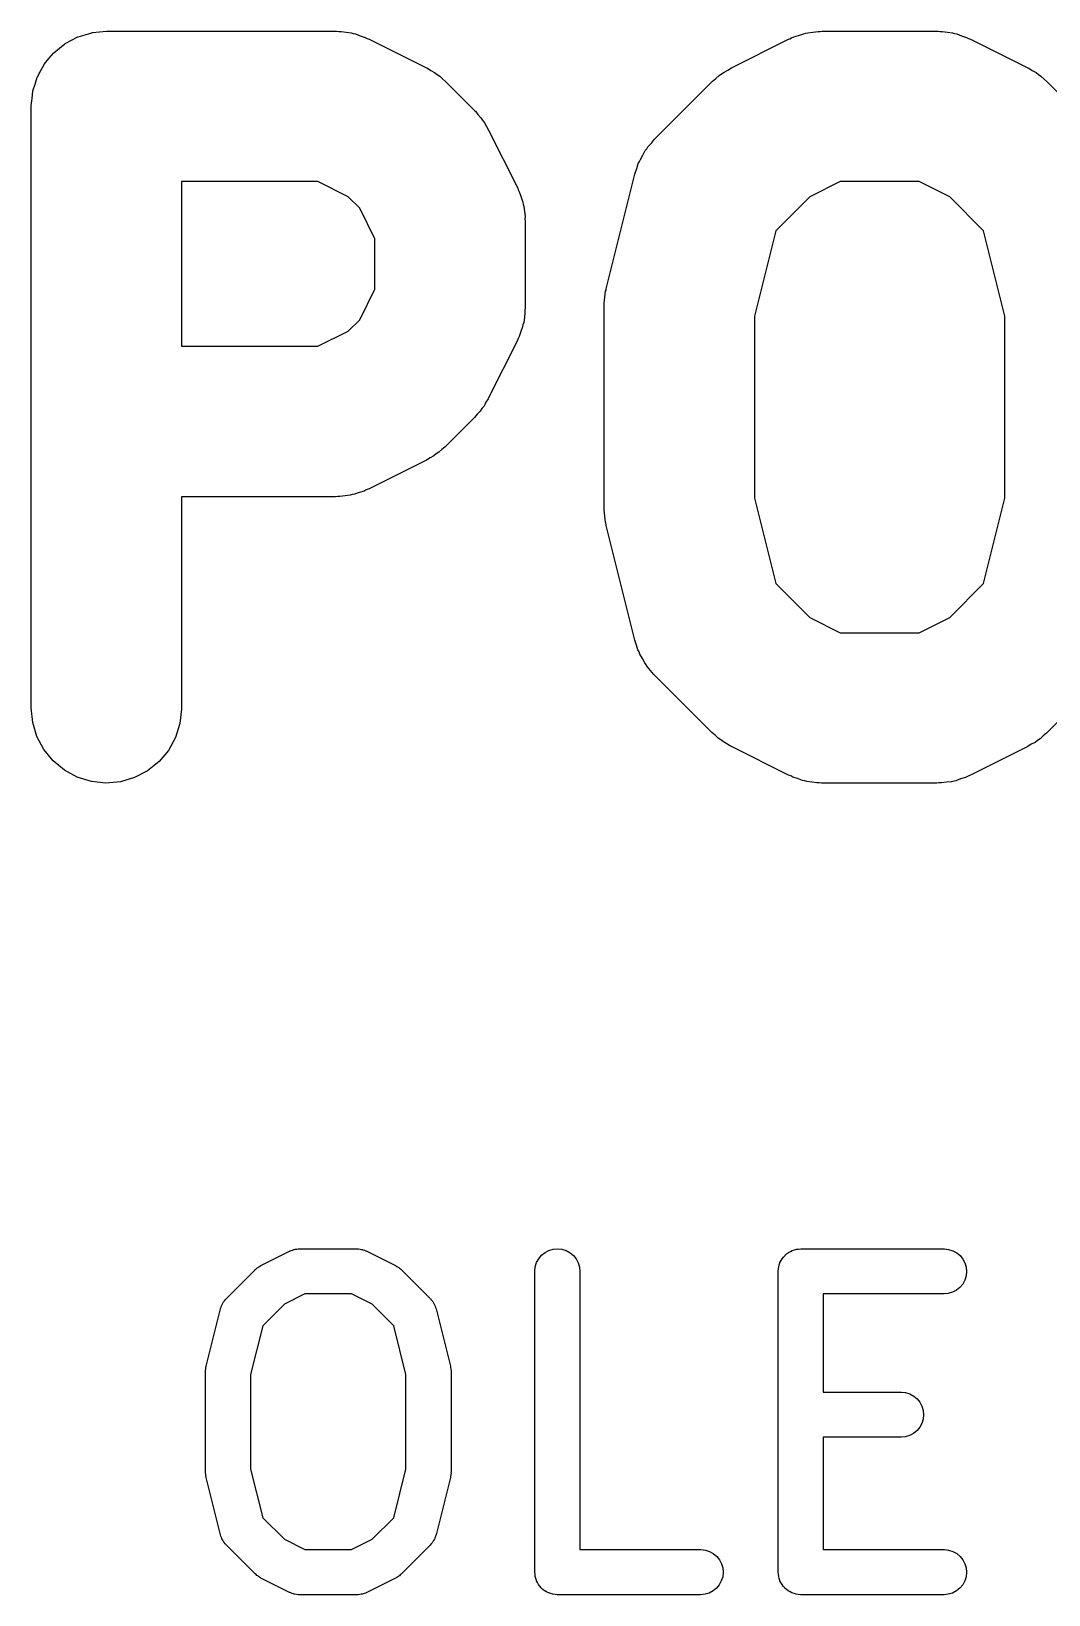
# Model space of a CAD drawing. Extents: x 84.8 to 173.4, y -140 to -47.1.
# Drawn here: x 98.51 to 101.89, y -64.56 to -59.36 of the extents above; entities that cross this region are included whole.
import ezdxf

# ---------------------------------------------------------------- set-up
doc = ezdxf.new("R2010")
doc.units = 0
doc.header["$MEASUREMENT"] = 0
doc.layers.add('BLACK', color=7, linetype='CONTINUOUS')

msp = doc.modelspace()

# ---------------------------------------------------------------- linework, layer by layer
at = {"layer": 'BLACK', "linetype": 'CONTINUOUS'}
for p, q in [((98.6881, -59.3723), (98.7107, -59.3655)), ((98.7107, -59.3655), (98.7116, -59.3654)), ((98.7116, -59.3654), (98.7124, -59.3652)), ((98.7124, -59.3652), (98.7358, -59.3631)), ((98.7358, -59.3631), (98.7592, -59.3608)), ((98.7592, -59.3608), (99.5211, -59.3608)), ((99.5211, -59.3608), (99.5246, -59.3608)), ((99.5246, -59.3608), (99.5319, -59.3616)), ((99.5319, -59.3616), (99.5393, -59.3614)), ((99.5393, -59.3614), (99.5561, -59.3643)), ((99.5561, -59.3643), (99.5731, -59.3662)), ((99.5731, -59.3662), (99.5801, -59.3684)), ((101.077, -59.3688), (101.085, -59.3676)), ((101.085, -59.3676), (101.092, -59.3655)), ((101.092, -59.3655), (101.109, -59.3639)), ((101.109, -59.3639), (101.126, -59.3612)), ((101.126, -59.3612), (101.133, -59.3615)), ((101.133, -59.3615), (101.14, -59.3608)), ((101.14, -59.3608), (101.521, -59.3608)), ((101.521, -59.3608), (101.525, -59.3608)), ((101.525, -59.3608), (101.532, -59.3616)), ((101.532, -59.3616), (101.539, -59.3614)), ((101.539, -59.3614), (101.556, -59.3643)), ((101.556, -59.3643), (101.573, -59.3662)), ((101.573, -59.3662), (101.58, -59.3684)), ((98.5843, -59.4321), (98.6026, -59.4174)), ((98.6026, -59.4174), (98.6209, -59.4025)), ((98.6209, -59.4025), (98.6217, -59.4021)), ((98.6217, -59.4021), (98.6223, -59.4016)), ((98.6223, -59.4016), (98.6432, -59.3907)), ((98.6432, -59.3907), (98.664, -59.3796)), ((98.664, -59.3796), (98.6648, -59.3794)), ((98.6648, -59.3794), (98.6656, -59.379)), ((98.6656, -59.379), (98.6881, -59.3723)), ((99.5801, -59.3684), (99.5874, -59.3697)), ((99.5874, -59.3697), (99.6033, -59.3758)), ((99.6033, -59.3758), (99.6196, -59.381)), ((99.6196, -59.381), (99.6261, -59.3845)), ((99.6261, -59.3845), (99.6329, -59.3872)), ((99.6329, -59.3872), (99.8234, -59.4824)), ((100.838, -59.4824), (101.028, -59.3872)), ((101.028, -59.3872), (101.032, -59.3856)), ((101.032, -59.3856), (101.038, -59.3831)), ((101.038, -59.3831), (101.045, -59.3796)), ((101.045, -59.3796), (101.061, -59.3747)), ((101.061, -59.3747), (101.077, -59.3688)), ((101.58, -59.3684), (101.587, -59.3697)), ((101.587, -59.3697), (101.603, -59.3758)), ((101.603, -59.3758), (101.62, -59.381)), ((101.62, -59.381), (101.626, -59.3845)), ((101.626, -59.3845), (101.633, -59.3872)), ((101.633, -59.3872), (101.823, -59.4824)), ((98.5408, -59.4917), (98.552, -59.471)), ((98.552, -59.471), (98.5525, -59.4703)), ((98.5525, -59.4703), (98.553, -59.4695)), ((98.553, -59.4695), (98.5681, -59.4515)), ((98.5681, -59.4515), (98.5831, -59.4334)), ((98.5831, -59.4334), (98.5838, -59.4328)), ((98.5838, -59.4328), (98.5843, -59.4321)), ((98.5218, -59.5364), (98.5288, -59.5139)), ((98.5288, -59.5139), (98.5292, -59.5131)), ((98.5292, -59.5131), (98.5295, -59.5123)), ((98.5295, -59.5123), (98.5408, -59.4917)), ((99.8234, -59.4824), (99.8265, -59.484)), ((99.8265, -59.484), (99.8383, -59.4916)), ((99.8383, -59.4916), (99.8507, -59.4983)), ((99.8507, -59.4983), (99.8587, -59.5049)), ((99.8587, -59.5049), (99.8675, -59.5105)), ((99.8675, -59.5105), (99.8775, -59.5203)), ((99.8775, -59.5203), (99.8884, -59.5292)), ((100.775, -59.5268), (100.786, -59.518)), ((100.786, -59.518), (100.797, -59.5084)), ((100.797, -59.5084), (100.805, -59.5028)), ((100.805, -59.5028), (100.814, -59.4963)), ((100.814, -59.4963), (100.826, -59.4899)), ((100.826, -59.4899), (100.838, -59.4824)), ((101.823, -59.4824), (101.827, -59.484)), ((101.827, -59.484), (101.838, -59.4916)), ((101.838, -59.4916), (101.851, -59.4983)), ((101.851, -59.4983), (101.859, -59.5049)), ((101.859, -59.5049), (101.867, -59.5105)), ((101.867, -59.5105), (101.878, -59.5203)), ((101.878, -59.5203), (101.888, -59.5292)), ((98.5119, -59.5839), (98.5143, -59.5605)), ((98.5143, -59.5605), (98.5146, -59.5597)), ((98.5146, -59.5597), (98.5147, -59.5588)), ((98.5147, -59.5588), (98.5218, -59.5364)), ((99.8884, -59.5292), (99.9836, -59.6245)), ((100.582, -59.7197), (100.773, -59.5292)), ((100.773, -59.5292), (100.775, -59.5268)), ((101.888, -59.5292), (102.079, -59.7197)), ((98.5092, -59.609), (98.5093, -59.6073)), ((98.5092, -59.6091), (98.5092, -59.609)), ((98.5092, -59.609), (98.5092, -59.609)), ((98.5092, -59.6108), (98.5092, -59.6091)), ((98.5092, -61.6108), (98.5092, -59.6108)), ((98.5093, -59.6073), (98.5119, -59.5839)), ((99.9836, -59.6245), (99.9861, -59.6269)), ((99.9861, -59.6269), (99.9948, -59.6379)), ((99.9948, -59.6379), (100.004, -59.6481)), ((100.004, -59.6481), (100.01, -59.6569)), ((100.01, -59.6569), (100.017, -59.6651)), ((100.017, -59.6651), (100.023, -59.6775)), ((100.023, -59.6775), (100.03, -59.6894)), ((100.03, -59.6894), (100.126, -59.8799)), ((100.572, -59.7328), (100.582, -59.7197)), ((100.535, -59.7867), (100.543, -59.7723)), ((100.543, -59.7723), (100.551, -59.7574)), ((100.551, -59.7574), (100.556, -59.7516)), ((100.556, -59.7516), (100.56, -59.7452)), ((100.56, -59.7452), (100.572, -59.7328)), ((100.421, -60.2168), (100.517, -59.8358)), ((100.517, -59.8358), (100.518, -59.8325)), ((100.518, -59.8325), (100.523, -59.8166)), ((100.523, -59.8166), (100.528, -59.8004)), ((100.528, -59.8004), (100.532, -59.7938)), ((100.532, -59.7938), (100.535, -59.7867)), ((99.0092, -59.8608), (99.0092, -60.4084)), ((99.4621, -59.8608), (99.0092, -59.8608)), ((99.5635, -59.9115), (99.4621, -59.8608)), ((100.126, -59.8799), (100.127, -59.883)), ((100.127, -59.883), (100.13, -59.89)), ((101.199, -59.8608), (101.098, -59.9115)), ((101.462, -59.8608), (101.199, -59.8608)), ((101.564, -59.9115), (101.462, -59.8608)), ((99.6014, -59.9493), (99.5635, -59.9115)), ((100.13, -59.89), (100.133, -59.8964)), ((100.133, -59.8964), (100.138, -59.9128)), ((100.138, -59.9128), (100.144, -59.9288)), ((100.144, -59.9288), (100.145, -59.9361)), ((100.145, -59.9361), (100.147, -59.9432)), ((101.098, -59.9115), (100.985, -60.0243)), ((101.676, -60.0243), (101.564, -59.9115)), ((99.6521, -60.0507), (99.6014, -59.9493)), ((100.147, -59.9432), (100.149, -59.9602)), ((100.149, -59.9602), (100.152, -59.977)), ((100.152, -59.977), (100.151, -59.9844)), ((100.151, -59.9844), (100.152, -59.9917)), ((100.152, -59.9917), (100.152, -60.2774)), ((100.985, -60.0243), (100.914, -60.3082)), ((101.747, -60.3082), (101.676, -60.0243)), ((99.6521, -60.2184), (99.6521, -60.0507)), ((99.6014, -60.3198), (99.6521, -60.2184)), ((100.414, -60.2651), (100.417, -60.2453)), ((100.417, -60.2453), (100.419, -60.2254)), ((100.419, -60.2254), (100.421, -60.2212)), ((100.421, -60.2212), (100.421, -60.2168)), ((100.151, -60.2956), (100.149, -60.3124)), ((100.152, -60.2809), (100.151, -60.2882)), ((100.151, -60.2882), (100.151, -60.2956)), ((100.152, -60.2774), (100.152, -60.2809)), ((100.415, -60.2695), (100.414, -60.2651)), ((100.414, -60.2739), (100.415, -60.2695)), ((100.414, -60.2774), (100.414, -60.2739)), ((100.414, -60.9441), (100.414, -60.2774)), ((99.5635, -60.3577), (99.6014, -60.3198)), ((100.143, -60.3437), (100.137, -60.3596)), ((100.144, -60.3364), (100.143, -60.3437)), ((100.147, -60.3294), (100.144, -60.3364)), ((100.149, -60.3124), (100.147, -60.3294)), ((100.914, -60.3082), (100.914, -60.9133)), ((101.747, -60.9133), (101.747, -60.3082)), ((99.4621, -60.4084), (99.5635, -60.3577)), ((100.126, -60.3892), (100.03, -60.5797)), ((100.128, -60.3824), (100.126, -60.3892)), ((100.132, -60.3759), (100.128, -60.3824)), ((100.137, -60.3596), (100.132, -60.3759)), ((99.0092, -60.4084), (99.4621, -60.4084)), ((100.008, -60.615), (100.002, -60.6238)), ((100.015, -60.607), (100.008, -60.615)), ((100.021, -60.5946), (100.015, -60.607)), ((100.029, -60.5828), (100.021, -60.5946)), ((100.03, -60.5797), (100.029, -60.5828)), ((99.9836, -60.6447), (99.8884, -60.7399)), ((99.9926, -60.6338), (99.9836, -60.6447)), ((100.002, -60.6238), (99.9926, -60.6338)), ((99.8559, -60.7663), (99.8478, -60.7728)), ((99.8647, -60.7608), (99.8559, -60.7663)), ((99.8749, -60.7511), (99.8647, -60.7608)), ((99.8859, -60.7424), (99.8749, -60.7511)), ((99.8884, -60.7399), (99.8859, -60.7424)), ((99.8234, -60.7867), (99.6329, -60.882)), ((99.8353, -60.7793), (99.8234, -60.7867)), ((99.8478, -60.7728), (99.8353, -60.7793)), ((99.5211, -60.9084), (99.0092, -60.9084)), ((99.0092, -60.9084), (99.0092, -61.6108)), ((99.5285, -60.9077), (99.5211, -60.9084)), ((99.5358, -60.9079), (99.5285, -60.9077)), ((99.5527, -60.9053), (99.5358, -60.9079)), ((99.5697, -60.9036), (99.5527, -60.9053)), ((99.5767, -60.9015), (99.5697, -60.9036)), ((99.584, -60.9003), (99.5767, -60.9015)), ((99.6, -60.8945), (99.584, -60.9003)), ((99.6164, -60.8895), (99.6, -60.8945)), ((99.6229, -60.8861), (99.6164, -60.8895)), ((99.6298, -60.8835), (99.6229, -60.8861)), ((99.6329, -60.882), (99.6298, -60.8835)), ((100.914, -60.9133), (100.985, -61.1972)), ((101.676, -61.1972), (101.747, -60.9133)), ((100.414, -60.9485), (100.414, -60.9441)), ((100.414, -60.953), (100.414, -60.9485)), ((100.417, -60.9728), (100.414, -60.953)), ((100.419, -60.9927), (100.417, -60.9728)), ((100.42, -60.9969), (100.419, -60.9927)), ((100.421, -61.0013), (100.42, -60.9969)), ((100.421, -61.0047), (100.421, -61.0013)), ((100.517, -61.3857), (100.421, -61.0047)), ((100.985, -61.1972), (101.098, -61.3101)), ((101.564, -61.3101), (101.676, -61.1972)), ((101.098, -61.3101), (101.199, -61.3608)), ((101.462, -61.3608), (101.564, -61.3101)), ((100.522, -61.4016), (100.517, -61.3857)), ((101.199, -61.3608), (101.462, -61.3608)), ((100.527, -61.4179), (100.522, -61.4016)), ((100.531, -61.4246), (100.527, -61.4179)), ((100.533, -61.4316), (100.531, -61.4246)), ((100.542, -61.4462), (100.533, -61.4316)), ((100.55, -61.4612), (100.542, -61.4462)), ((100.554, -61.4671), (100.55, -61.4612)), ((100.558, -61.4735), (100.554, -61.4671)), ((100.569, -61.4861), (100.558, -61.4735)), ((100.58, -61.4993), (100.569, -61.4861)), ((100.582, -61.5018), (100.58, -61.4993)), ((100.773, -61.6923), (100.582, -61.5018)), ((102.079, -61.5018), (101.888, -61.6923)), ((98.514, -61.6593), (98.5092, -61.6108)), ((99.0092, -61.6143), (99.0038, -61.6627)), ((99.0092, -61.6108), (99.0092, -61.6143)), ((98.5281, -61.706), (98.514, -61.6593)), ((98.551, -61.7491), (98.5281, -61.706)), ((99.0038, -61.6627), (98.989, -61.7092)), ((100.784, -61.7012), (100.773, -61.6923)), ((100.794, -61.711), (100.784, -61.7012)), ((101.875, -61.7035), (101.865, -61.7132)), ((101.886, -61.6948), (101.875, -61.7035)), ((101.888, -61.6923), (101.886, -61.6948)), ((98.5818, -61.7869), (98.551, -61.7491)), ((98.9655, -61.752), (98.9342, -61.7894)), ((98.989, -61.7092), (98.9655, -61.752)), ((100.803, -61.7167), (100.794, -61.711)), ((100.811, -61.7233), (100.803, -61.7167)), ((100.823, -61.7299), (100.811, -61.7233)), ((100.835, -61.7375), (100.823, -61.7299)), ((100.838, -61.7391), (100.835, -61.7375)), ((101.028, -61.8344), (100.838, -61.7391)), ((101.823, -61.7391), (101.633, -61.8344)), ((101.835, -61.7317), (101.823, -61.7391)), ((101.848, -61.7252), (101.835, -61.7317)), ((101.856, -61.7187), (101.848, -61.7252)), ((101.865, -61.7132), (101.856, -61.7187)), ((98.6194, -61.818), (98.5818, -61.7869)), ((98.9342, -61.7894), (98.8961, -61.82)), ((98.6624, -61.8412), (98.6194, -61.818)), ((98.709, -61.8557), (98.6624, -61.8412)), ((98.7575, -61.8608), (98.709, -61.8557)), ((98.8061, -61.8563), (98.7575, -61.8608)), ((98.8529, -61.8426), (98.8061, -61.8563)), ((98.8961, -61.82), (98.8529, -61.8426)), ((101.035, -61.837), (101.028, -61.8344)), ((101.042, -61.8405), (101.035, -61.837)), ((101.058, -61.8457), (101.042, -61.8405)), ((101.074, -61.8518), (101.058, -61.8457)), ((101.081, -61.8531), (101.074, -61.8518)), ((101.088, -61.8553), (101.081, -61.8531)), ((101.105, -61.8572), (101.088, -61.8553)), ((101.122, -61.8601), (101.105, -61.8572)), ((101.129, -61.8599), (101.122, -61.8601)), ((101.137, -61.8607), (101.129, -61.8599)), ((101.14, -61.8608), (101.137, -61.8607)), ((101.521, -61.8608), (101.14, -61.8608)), ((101.528, -61.86), (101.521, -61.8608)), ((101.536, -61.8603), (101.528, -61.86)), ((101.553, -61.8577), (101.536, -61.8603)), ((101.57, -61.856), (101.553, -61.8577)), ((101.577, -61.8539), (101.57, -61.856)), ((101.584, -61.8527), (101.577, -61.8539)), ((101.6, -61.8468), (101.584, -61.8527)), ((101.616, -61.8419), (101.6, -61.8468)), ((101.623, -61.8384), (101.616, -61.8419)), ((101.63, -61.8359), (101.623, -61.8384)), ((101.633, -61.8344), (101.63, -61.8359)), ((99.2729, -63.4649), (99.3682, -63.4173)), ((99.3682, -63.4173), (99.3691, -63.4168)), ((99.3691, -63.4168), (99.3712, -63.4161)), ((99.3712, -63.4161), (99.3731, -63.415)), ((99.3731, -63.415), (99.378, -63.4136)), ((99.378, -63.4136), (99.3829, -63.4118)), ((99.3829, -63.4118), (99.385, -63.4114)), ((99.385, -63.4114), (99.3871, -63.4108)), ((99.3871, -63.4108), (99.3923, -63.4103)), ((99.3923, -63.4103), (99.3973, -63.4095)), ((99.3973, -63.4095), (99.3995, -63.4096)), ((99.3995, -63.4096), (99.4017, -63.4094)), ((99.4017, -63.4094), (99.5922, -63.4094)), ((99.5922, -63.4094), (99.5932, -63.4094)), ((99.5932, -63.4094), (99.5954, -63.4096)), ((99.5954, -63.4096), (99.5976, -63.4096)), ((99.5976, -63.4096), (99.6027, -63.4104)), ((99.6027, -63.4104), (99.6078, -63.411)), ((99.6078, -63.411), (99.6099, -63.4117)), ((99.6099, -63.4117), (99.6121, -63.4121)), ((99.6121, -63.4121), (99.6169, -63.4139)), ((99.6169, -63.4139), (99.6217, -63.4154)), ((99.6217, -63.4154), (99.6237, -63.4165)), ((99.6237, -63.4165), (99.6257, -63.4173)), ((99.6257, -63.4173), (99.721, -63.4649)), ((100.206, -63.4308), (100.218, -63.4216)), ((100.218, -63.4216), (100.231, -63.4148)), ((100.231, -63.4148), (100.245, -63.4107)), ((100.245, -63.4107), (100.259, -63.4094)), ((100.259, -63.4094), (100.274, -63.4109)), ((100.274, -63.4109), (100.288, -63.4152)), ((100.288, -63.4152), (100.301, -63.4222)), ((100.301, -63.4222), (100.312, -63.4315)), ((101.021, -63.4264), (101.027, -63.4219)), ((101.027, -63.4216), (101.034, -63.4184)), ((101.027, -63.4218), (101.027, -63.4216)), ((101.027, -63.4219), (101.027, -63.4218)), ((101.034, -63.4184), (101.04, -63.415)), ((101.04, -63.4148), (101.047, -63.4128)), ((101.04, -63.415), (101.04, -63.4148)), ((101.04, -63.415), (101.04, -63.415)), ((101.047, -63.4128), (101.054, -63.4108)), ((101.054, -63.4107), (101.061, -63.4101)), ((101.054, -63.4108), (101.054, -63.4107)), ((101.054, -63.4108), (101.054, -63.4108)), ((101.061, -63.4101), (101.068, -63.4094)), ((101.068, -63.4094), (101.545, -63.4094)), ((101.545, -63.4094), (101.546, -63.4094)), ((101.546, -63.4094), (101.56, -63.411)), ((101.56, -63.411), (101.574, -63.4154)), ((101.574, -63.4154), (101.587, -63.4225)), ((101.587, -63.4225), (101.598, -63.4319)), ((99.2575, -63.4756), (99.2605, -63.4727)), ((99.2605, -63.4727), (99.2632, -63.471)), ((99.2632, -63.471), (99.2656, -63.4691)), ((99.2656, -63.4691), (99.2694, -63.4672)), ((99.2694, -63.4672), (99.2729, -63.4649)), ((99.721, -63.4649), (99.7219, -63.4654)), ((99.7219, -63.4654), (99.7254, -63.4677)), ((99.7254, -63.4677), (99.7291, -63.4697)), ((99.7291, -63.4697), (99.7316, -63.4717)), ((99.7316, -63.4717), (99.7342, -63.4734)), ((99.7342, -63.4734), (99.7372, -63.4763)), ((100.184, -63.4833), (100.185, -63.4688)), ((100.185, -63.4688), (100.19, -63.4548)), ((100.19, -63.4548), (100.197, -63.442)), ((100.197, -63.442), (100.206, -63.4308)), ((100.312, -63.4315), (100.321, -63.4429)), ((100.321, -63.4429), (100.328, -63.4558)), ((100.328, -63.4558), (100.332, -63.4698)), ((100.332, -63.4698), (100.334, -63.4844)), ((100.994, -63.4763), (100.995, -63.4693)), ((100.995, -63.4688), (100.997, -63.4621)), ((100.995, -63.469), (100.995, -63.4688)), ((100.995, -63.4693), (100.995, -63.469)), ((100.997, -63.4621), (100.999, -63.4553)), ((100.999, -63.4548), (101.003, -63.4486)), ((100.999, -63.4551), (100.999, -63.4548)), ((100.999, -63.4553), (100.999, -63.4551)), ((101.003, -63.4486), (101.006, -63.4424)), ((101.006, -63.442), (101.011, -63.4366)), ((101.006, -63.4422), (101.006, -63.442)), ((101.006, -63.4424), (101.006, -63.4422)), ((101.011, -63.4366), (101.016, -63.4312)), ((101.016, -63.4308), (101.021, -63.4264)), ((101.016, -63.431), (101.016, -63.4308)), ((101.016, -63.4312), (101.016, -63.431)), ((101.598, -63.4319), (101.607, -63.4433)), ((101.607, -63.4433), (101.614, -63.4563)), ((101.614, -63.4563), (101.618, -63.4703)), ((101.618, -63.4703), (101.62, -63.4849)), ((99.1582, -63.5742), (99.2534, -63.479)), ((99.2534, -63.479), (99.2542, -63.4782)), ((99.2542, -63.4782), (99.2575, -63.4756)), ((99.7372, -63.4763), (99.7405, -63.479)), ((99.7405, -63.479), (99.8357, -63.5742)), ((100.184, -63.4844), (100.184, -63.4833)), ((100.184, -64.4844), (100.184, -63.4844)), ((100.334, -63.4844), (100.334, -64.4094)), ((100.993, -63.4833), (100.994, -63.4763)), ((100.993, -63.4838), (100.993, -63.4833)), ((100.993, -63.4839), (100.993, -63.4838)), ((100.993, -63.4844), (100.993, -63.4839)), ((100.993, -63.4839), (100.993, -63.4839)), ((100.993, -64.4844), (100.993, -63.4844)), ((101.607, -63.5263), (101.597, -63.5376)), ((101.614, -63.5134), (101.607, -63.5263)), ((101.618, -63.4995), (101.614, -63.5134)), ((101.62, -63.4849), (101.618, -63.4995)), ((99.1515, -63.5819), (99.155, -63.5781)), ((99.155, -63.5781), (99.1582, -63.5742)), ((99.4194, -63.5594), (99.3509, -63.5936)), ((99.5745, -63.5594), (99.4194, -63.5594)), ((99.643, -63.5936), (99.5745, -63.5594)), ((99.8357, -63.5742), (99.8364, -63.5749)), ((99.8364, -63.5749), (99.8396, -63.5789)), ((101.545, -63.5594), (101.143, -63.5594)), ((101.143, -63.5594), (101.143, -63.8856)), ((101.559, -63.558), (101.545, -63.5594)), ((101.573, -63.5537), (101.559, -63.558)), ((101.586, -63.5468), (101.573, -63.5537)), ((101.597, -63.5376), (101.586, -63.5468)), ((99.0909, -63.7995), (99.1385, -63.609)), ((99.1385, -63.609), (99.1387, -63.608)), ((99.1387, -63.608), (99.1405, -63.6033)), ((99.1405, -63.6033), (99.142, -63.5984)), ((99.142, -63.5984), (99.1431, -63.5964)), ((99.1431, -63.5964), (99.1438, -63.5943)), ((99.1438, -63.5943), (99.1465, -63.59)), ((99.1465, -63.59), (99.1489, -63.5855)), ((99.1489, -63.5855), (99.1503, -63.5838)), ((99.1503, -63.5838), (99.1515, -63.5819)), ((99.3509, -63.5936), (99.279, -63.6656)), ((99.7149, -63.6656), (99.643, -63.5936)), ((99.8396, -63.5789), (99.843, -63.5827)), ((99.843, -63.5827), (99.8442, -63.5846)), ((99.8442, -63.5846), (99.8456, -63.5864)), ((99.8456, -63.5864), (99.8479, -63.5909)), ((99.8479, -63.5909), (99.8505, -63.5953)), ((99.8505, -63.5953), (99.8513, -63.5974)), ((99.8513, -63.5974), (99.8523, -63.5994)), ((99.8523, -63.5994), (99.8537, -63.6043)), ((99.8537, -63.6043), (99.8554, -63.609)), ((99.8554, -63.609), (99.903, -63.7995)), ((99.279, -63.6656), (99.2386, -63.8269)), ((99.7553, -63.8269), (99.7149, -63.6656)), ((99.0886, -63.8167), (99.0888, -63.8153)), ((99.0886, -63.8177), (99.0886, -63.8167)), ((99.0886, -64.151), (99.0886, -63.8177)), ((99.0887, -63.814), (99.0896, -63.8081)), ((99.0888, -63.8153), (99.0887, -63.814)), ((99.0896, -63.8081), (99.0903, -63.8021)), ((99.0903, -63.8021), (99.0907, -63.8008)), ((99.0907, -63.8008), (99.0909, -63.7995)), ((99.2386, -63.8269), (99.2386, -64.1418)), ((99.7553, -64.1418), (99.7553, -63.8269)), ((99.903, -63.7995), (99.9033, -63.8005)), ((99.9033, -63.8005), (99.9035, -63.8019)), ((99.9035, -63.8019), (99.9039, -63.8031)), ((99.9039, -63.8031), (99.9044, -63.8091)), ((99.9044, -63.8091), (99.9052, -63.815)), ((99.9052, -63.815), (99.9052, -63.8164)), ((99.9052, -63.8164), (99.9053, -63.8177)), ((99.9053, -63.8177), (99.9053, -64.151)), ((101.143, -63.8856), (101.402, -63.8856)), ((101.402, -63.8856), (101.403, -63.8856)), ((101.403, -63.8856), (101.417, -63.8872)), ((101.417, -63.8872), (101.431, -63.8916)), ((101.431, -63.8916), (101.444, -63.8987)), ((101.444, -63.8987), (101.455, -63.9081)), ((101.455, -63.9081), (101.464, -63.9195)), ((101.464, -63.9195), (101.471, -63.9325)), ((101.471, -63.9325), (101.475, -63.9465)), ((101.471, -63.9896), (101.464, -64.0025)), ((101.475, -63.9757), (101.471, -63.9896)), ((101.475, -63.9465), (101.477, -63.9611)), ((101.477, -63.9611), (101.475, -63.9757)), ((101.402, -64.0356), (101.143, -64.0356)), ((101.143, -64.0356), (101.143, -64.4094)), ((101.416, -64.0341), (101.402, -64.0356)), ((101.43, -64.0299), (101.416, -64.0341)), ((101.443, -64.023), (101.43, -64.0299)), ((101.455, -64.0138), (101.443, -64.023)), ((101.464, -64.0025), (101.455, -64.0138)), ((99.2386, -64.1418), (99.279, -64.3032)), ((99.7149, -64.3032), (99.7553, -64.1418)), ((99.0887, -64.1524), (99.0886, -64.151)), ((99.0887, -64.1537), (99.0887, -64.1524)), ((99.0895, -64.1596), (99.0887, -64.1537)), ((99.09, -64.1656), (99.0895, -64.1596)), ((99.0904, -64.1669), (99.09, -64.1656)), ((99.0906, -64.1682), (99.0904, -64.1669)), ((99.0909, -64.1692), (99.0906, -64.1682)), ((99.1385, -64.3597), (99.0909, -64.1692)), ((99.903, -64.1692), (99.8554, -64.3597)), ((99.9032, -64.1679), (99.903, -64.1692)), ((99.9036, -64.1666), (99.9032, -64.1679)), ((99.9043, -64.1607), (99.9036, -64.1666)), ((99.9052, -64.1548), (99.9043, -64.1607)), ((99.9053, -64.1521), (99.9051, -64.1534)), ((99.9051, -64.1534), (99.9052, -64.1548)), ((99.9053, -64.151), (99.9053, -64.1521)), ((99.279, -64.3032), (99.3509, -64.3751)), ((99.643, -64.3751), (99.7149, -64.3032)), ((99.1402, -64.3645), (99.1385, -64.3597)), ((99.1416, -64.3694), (99.1402, -64.3645)), ((99.1426, -64.3714), (99.1416, -64.3694)), ((99.1434, -64.3735), (99.1426, -64.3714)), ((99.146, -64.3779), (99.1434, -64.3735)), ((99.1483, -64.3824), (99.146, -64.3779)), ((99.1497, -64.3841), (99.1483, -64.3824)), ((99.1509, -64.3861), (99.1497, -64.3841)), ((99.1543, -64.3898), (99.1509, -64.3861)), ((99.1575, -64.3938), (99.1543, -64.3898)), ((99.1582, -64.3946), (99.1575, -64.3938)), ((99.2534, -64.4898), (99.1582, -64.3946)), ((99.3509, -64.3751), (99.4194, -64.4094)), ((99.4194, -64.4094), (99.5745, -64.4094)), ((99.5745, -64.4094), (99.643, -64.3751)), ((99.8357, -64.3946), (99.7405, -64.4898)), ((99.8389, -64.3906), (99.8357, -64.3946)), ((99.8424, -64.3869), (99.8389, -64.3906)), ((99.8436, -64.385), (99.8424, -64.3869)), ((99.845, -64.3832), (99.8436, -64.385)), ((99.8474, -64.3788), (99.845, -64.3832)), ((99.8501, -64.3744), (99.8474, -64.3788)), ((99.8508, -64.3723), (99.8501, -64.3744)), ((99.8519, -64.3703), (99.8508, -64.3723)), ((99.8534, -64.3655), (99.8519, -64.3703)), ((99.8552, -64.3607), (99.8534, -64.3655)), ((99.8554, -64.3597), (99.8552, -64.3607)), ((100.334, -64.4094), (100.735, -64.4094)), ((100.735, -64.4094), (100.736, -64.4094)), ((100.736, -64.4094), (100.751, -64.411)), ((101.143, -64.4094), (101.545, -64.4094)), ((101.545, -64.4094), (101.546, -64.4094)), ((101.546, -64.4094), (101.56, -64.411)), ((100.751, -64.411), (100.765, -64.4154)), ((100.765, -64.4154), (100.777, -64.4225)), ((100.777, -64.4225), (100.789, -64.4319)), ((100.789, -64.4319), (100.798, -64.4433)), ((100.798, -64.4433), (100.805, -64.4563)), ((100.805, -64.4563), (100.809, -64.4703)), ((101.56, -64.411), (101.574, -64.4154)), ((101.574, -64.4154), (101.587, -64.4225)), ((101.587, -64.4225), (101.598, -64.4319)), ((101.598, -64.4319), (101.607, -64.4433)), ((101.607, -64.4433), (101.614, -64.4563)), ((101.614, -64.4563), (101.618, -64.4703)), ((99.2567, -64.4925), (99.2534, -64.4898)), ((99.2597, -64.4954), (99.2567, -64.4925)), ((99.2623, -64.4971), (99.2597, -64.4954)), ((99.2648, -64.4991), (99.2623, -64.4971)), ((99.2685, -64.5011), (99.2648, -64.4991)), ((99.272, -64.5034), (99.2685, -64.5011)), ((99.2729, -64.5038), (99.272, -64.5034)), ((99.3682, -64.5515), (99.2729, -64.5038)), ((99.721, -64.5038), (99.6257, -64.5515)), ((99.7245, -64.5016), (99.721, -64.5038)), ((99.7283, -64.4997), (99.7245, -64.5016)), ((99.7307, -64.4977), (99.7283, -64.4997)), ((99.7334, -64.4961), (99.7307, -64.4977)), ((99.7364, -64.4932), (99.7334, -64.4961)), ((99.7397, -64.4905), (99.7364, -64.4932)), ((99.7405, -64.4898), (99.7397, -64.4905)), ((100.185, -64.4914), (100.184, -64.4844)), ((100.185, -64.4984), (100.185, -64.4914)), ((100.185, -64.4987), (100.185, -64.4984)), ((100.185, -64.4989), (100.185, -64.4987)), ((100.187, -64.5057), (100.185, -64.4989)), ((100.189, -64.5125), (100.187, -64.5057)), ((100.189, -64.5127), (100.189, -64.5125)), ((100.19, -64.513), (100.189, -64.5127)), ((100.193, -64.5192), (100.19, -64.513)), ((100.804, -64.5134), (100.797, -64.5263)), ((100.809, -64.4995), (100.804, -64.5134)), ((100.809, -64.4703), (100.81, -64.4849)), ((100.81, -64.4849), (100.809, -64.4995)), ((100.994, -64.4914), (100.993, -64.4844)), ((100.995, -64.4984), (100.994, -64.4914)), ((100.995, -64.4987), (100.995, -64.4984)), ((100.995, -64.4989), (100.995, -64.4987)), ((100.997, -64.5057), (100.995, -64.4989)), ((100.999, -64.5125), (100.997, -64.5057)), ((100.999, -64.5127), (100.999, -64.5125)), ((100.999, -64.513), (100.999, -64.5127)), ((101.002, -64.5192), (100.999, -64.513)), ((101.614, -64.5134), (101.607, -64.5263)), ((101.618, -64.4995), (101.614, -64.5134)), ((101.618, -64.4703), (101.62, -64.4849)), ((101.62, -64.4849), (101.618, -64.4995)), ((99.3702, -64.5523), (99.3682, -64.5515)), ((99.3722, -64.5533), (99.3702, -64.5523)), ((99.377, -64.5549), (99.3722, -64.5533)), ((99.3818, -64.5567), (99.377, -64.5549)), ((99.384, -64.5571), (99.3818, -64.5567)), ((99.3861, -64.5577), (99.384, -64.5571)), ((99.3912, -64.5583), (99.3861, -64.5577)), ((99.3963, -64.5592), (99.3912, -64.5583)), ((99.3985, -64.5591), (99.3963, -64.5592)), ((99.4007, -64.5594), (99.3985, -64.5591)), ((99.4017, -64.5594), (99.4007, -64.5594)), ((99.5922, -64.5594), (99.4017, -64.5594)), ((99.5944, -64.5592), (99.5922, -64.5594)), ((99.5966, -64.5593), (99.5944, -64.5592)), ((99.6016, -64.5585), (99.5966, -64.5593)), ((99.6068, -64.558), (99.6016, -64.5585)), ((99.6089, -64.5573), (99.6068, -64.558)), ((99.6111, -64.557), (99.6089, -64.5573)), ((99.6159, -64.5552), (99.6111, -64.557)), ((99.6208, -64.5537), (99.6159, -64.5552)), ((99.6227, -64.5527), (99.6208, -64.5537)), ((99.6248, -64.5519), (99.6227, -64.5527)), ((99.6257, -64.5515), (99.6248, -64.5519)), ((100.196, -64.5254), (100.193, -64.5192)), ((100.196, -64.5257), (100.196, -64.5254)), ((100.196, -64.5259), (100.196, -64.5257)), ((100.201, -64.5314), (100.196, -64.5259)), ((100.205, -64.5369), (100.201, -64.5314)), ((100.205, -64.537), (100.205, -64.5369)), ((100.206, -64.5372), (100.205, -64.537)), ((100.211, -64.5417), (100.206, -64.5372)), ((100.216, -64.5463), (100.211, -64.5417)), ((100.217, -64.5464), (100.216, -64.5463)), ((100.217, -64.5466), (100.217, -64.5464)), ((100.223, -64.5499), (100.217, -64.5466)), ((100.229, -64.5533), (100.223, -64.5499)), ((100.23, -64.5534), (100.229, -64.5533)), ((100.23, -64.5535), (100.23, -64.5534)), ((100.237, -64.5556), (100.23, -64.5535)), ((100.243, -64.5577), (100.237, -64.5556)), ((100.244, -64.5578), (100.243, -64.5577)), ((100.251, -64.5586), (100.244, -64.5578)), ((100.244, -64.5578), (100.244, -64.5578)), ((100.258, -64.5594), (100.251, -64.5586)), ((100.259, -64.5594), (100.258, -64.5594)), ((100.258, -64.5594), (100.258, -64.5594)), ((100.258, -64.5594), (100.258, -64.5594)), ((100.258, -64.5594), (100.258, -64.5594)), ((100.735, -64.5594), (100.259, -64.5594)), ((100.75, -64.558), (100.735, -64.5594)), ((100.764, -64.5537), (100.75, -64.558)), ((100.777, -64.5468), (100.764, -64.5537)), ((100.788, -64.5376), (100.777, -64.5468)), ((100.797, -64.5263), (100.788, -64.5376)), ((101.006, -64.5254), (101.002, -64.5192)), ((101.006, -64.5257), (101.006, -64.5254)), ((101.006, -64.5259), (101.006, -64.5257)), ((101.01, -64.5314), (101.006, -64.5259)), ((101.015, -64.5369), (101.01, -64.5314)), ((101.015, -64.537), (101.015, -64.5369)), ((101.015, -64.5372), (101.015, -64.537)), ((101.021, -64.5417), (101.015, -64.5372)), ((101.026, -64.5463), (101.021, -64.5417)), ((101.026, -64.5464), (101.026, -64.5463)), ((101.026, -64.5466), (101.026, -64.5464)), ((101.033, -64.5499), (101.026, -64.5466)), ((101.039, -64.5533), (101.033, -64.5499)), ((101.039, -64.5534), (101.039, -64.5533)), ((101.039, -64.5535), (101.039, -64.5534)), ((101.046, -64.5556), (101.039, -64.5535)), ((101.053, -64.5577), (101.046, -64.5556)), ((101.053, -64.5578), (101.053, -64.5577)), ((101.06, -64.5586), (101.053, -64.5578)), ((101.053, -64.5578), (101.053, -64.5578)), ((101.067, -64.5594), (101.06, -64.5586)), ((101.068, -64.5594), (101.067, -64.5594)), ((101.545, -64.5594), (101.068, -64.5594)), ((101.068, -64.5594), (101.068, -64.5594)), ((101.068, -64.5594), (101.068, -64.5594)), ((101.068, -64.5594), (101.068, -64.5594)), ((101.559, -64.558), (101.545, -64.5594)), ((101.573, -64.5537), (101.559, -64.558)), ((101.586, -64.5468), (101.573, -64.5537)), ((101.597, -64.5376), (101.586, -64.5468)), ((101.607, -64.5263), (101.597, -64.5376))]:
    msp.add_line(p, q, dxfattribs=at)

doc.saveas('drawing.dxf')
